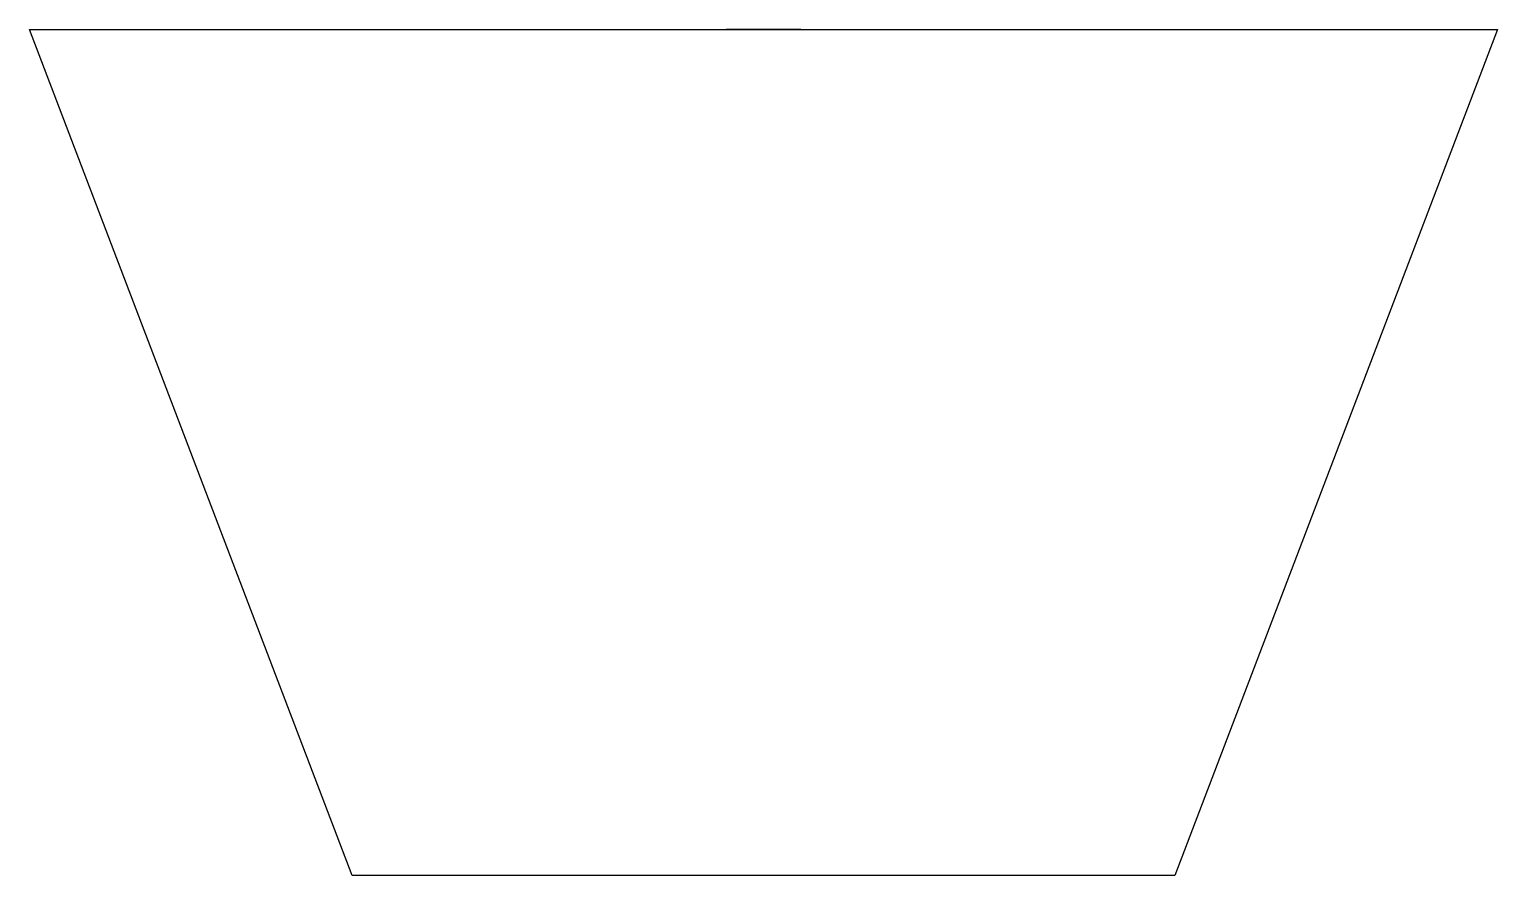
# Model space of a CAD drawing. Header units: centimetres. Extents: x -4.81 to 4.81, y -2.77 to 2.77.
import ezdxf

# ---------------------------------------------------------------- set-up
doc = ezdxf.new("R2010")
doc.units = ezdxf.units.CM
doc.header["$MEASUREMENT"] = 0
doc.layers.add('Camada 1', color=7, linetype='Continuous')

msp = doc.modelspace()

# ---------------------------------------------------------------- linework, layer by layer
at = {"layer": 'Camada 1'}
msp.add_open_spline([(0.00004, -2.77109), (0.00004, -2.77109), (2.6945, -2.77109), (2.6945, -2.77109), (2.6945, -2.77109), (2.6945, -2.77109), (4.8072, 2.77109), (4.8072, 2.77109), (4.8072, 2.77109), (4.8072, 2.77109), (-0.24496, 2.77109), (-0.24496, 2.77109), (-0.24496, 2.77109), (-0.24496, 2.77109), (0.24504, 2.77109), (0.24504, 2.77109), (0.24504, 2.77109), (0.24504, 2.77109), (-4.8072, 2.77109), (-4.8072, 2.77109), (-4.8072, 2.77109), (-4.8072, 2.77109), (-2.69442, -2.77109), (-2.69442, -2.77109), (-2.69442, -2.77109), (-2.69442, -2.77109), (0.00004, -2.77109), (0.00004, -2.77109)], degree=3, knots=[0, 0, 0, 0, 0.125, 0.125, 0.125, 0.125, 0.25, 0.25, 0.25, 0.25, 0.375, 0.375, 0.375, 0.375, 0.5, 0.5, 0.5, 0.5, 0.625, 0.625, 0.625, 0.625, 0.75, 0.75, 0.75, 0.75, 1, 1, 1, 1], dxfattribs=at)

doc.saveas('drawing.dxf')
